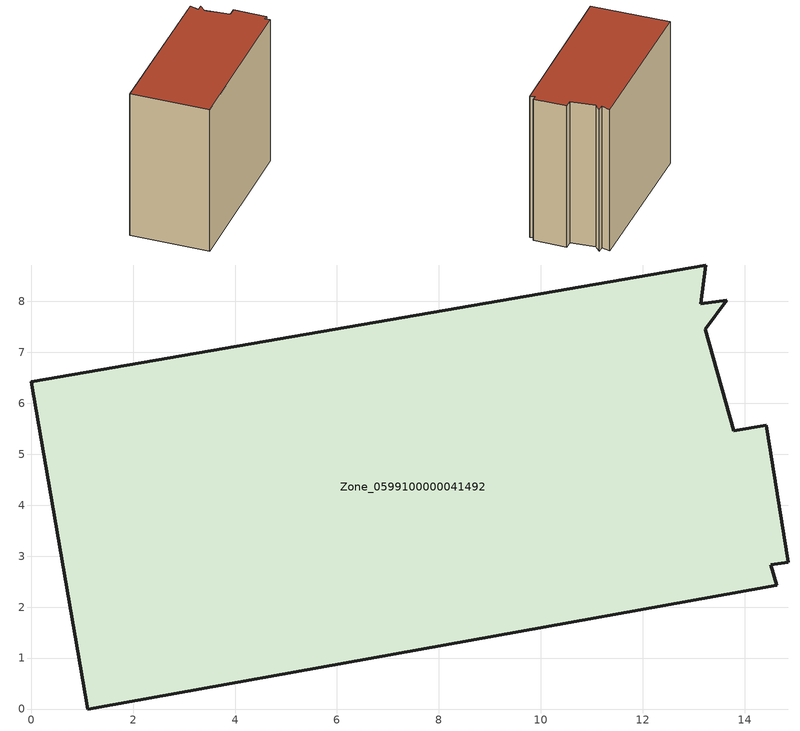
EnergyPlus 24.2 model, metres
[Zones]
Zone_0599100000041492
 floor ground (C_G): 1.11,0 0,6.42 13.24,8.71 13.14,7.95 13.65,8.02 13.23,7.45 13.79,5.46 14.43,5.57 14.86,2.88 14.52,2.83 14.63,2.43 z0
 wall outside (C_F): 14.86,2.88 14.43,5.57 13.79,5.46 13.23,7.45 13.65,8.02 13.14,7.95 13.24,8.71 0,6.42 1.11,0 14.63,2.43 14.52,2.83 14.86,2.88 z0:12.79
 roof outside (C_R): 14.43,5.57 13.79,5.46 13.23,7.45 13.65,8.02 13.14,7.95 13.24,8.71 0,6.42 1.11,0 14.63,2.43 14.52,2.83 14.86,2.88 z12.79
[BUILDING]
Pand.0599100000041492: North Axis=0; Terrain=City; Loads Convergence Tolerance Value=0.04; Temperature Convergence Tolerance Value=0.4; Solar Distribution=FullExterior; Maximum Number of Warmup Days=25; Minimum Number of Warmup Days=1
[Site:Location]
Rotterdam.The.Hague.AP_ZH_NLD Design_Conditions: Latitude=51.96; Longitude=4.45; Time Zone=1; Elevation=-4.5
[SITE:GROUNDTEMPERATURE:BUILDINGSURFACE]
18, 18, 18, 18, 18, 18, 18, 18, 18, 18, 18, 18
[MATERIAL] Thermal Absorptance=0.9; Solar Absorptance=0.7; Visible Absorptance=0.7
Name | Roughness | Thickness | Conductivity | Density | Specific Heat
G.TI.1946 | MediumSmooth | 0.15 | 1 | 540 | 1210
F.TI.1946 | Rough | 0.3 | 0.857143 | 1920 | 840
R.TI.1946 | MediumRough | 0.2 | 0.1 | 1500 | 1000
[CONSTRUCTION]
C_G: G.TI.1946
C_F: F.TI.1946
C_R: R.TI.1946
[ZONE]
Zone_0599100000041492: Type=1; Multiplier=1; Ceiling Height=Autocalculate; Volume=Autocalculate; Floor Area=autocalculate; Part of Total Floor Area=Yes
[ZONEINFILTRATION:DESIGNFLOWRATE]
Infil_Zone_0599100000041492: Zone or ZoneList or Space or SpaceList=Zone_0599100000041492; Schedule=AlwaysOn; Design Flow Rate Calculation Method=Flow/Area; Flow Rate per Floor Area=0.003; Constant Term Coefficient=1; Temperature Term Coefficient=0; Velocity Term Coefficient=0; Velocity Squared Term Coefficient=0
[HVACTEMPLATE:ZONE:IDEALLOADSAIRSYSTEM]
Zone_0599100000041492: Maximum Heating Supply Air Temperature=50; Minimum Cooling Supply Air Temperature=13; Maximum Heating Supply Air Humidity Ratio=0.0156; Minimum Cooling Supply Air Humidity Ratio=0.0077; Heating Limit=NoLimit; Cooling Limit=NoLimit; Dehumidification Control Type=ConstantSensibleHeatRatio; Cooling Sensible Heat Ratio=0.7; Dehumidification Setpoint=60; Humidification Control Type=None; Humidification Setpoint=30; Outdoor Air Method=None; Outdoor Air Flow Rate per Person=0.00944; Outdoor Air Flow Rate per Zone Floor Area=0; Outdoor Air Flow Rate per Zone=0; Demand Controlled Ventilation Type=None; Outdoor Air Economizer Type=NoEconomizer; Heat Recovery Type=None; Sensible Heat Recovery Effectiveness=0.7; Latent Heat Recovery Effectiveness=0.65
[ZONECONTROL:THERMOSTAT]
ThermostatControl_Zone_0599100000041492: Zone or ZoneList=Zone_0599100000041492; Control Type Schedule=DualSetpointControlType; Control 1=Thermostat_Zone_0599100000041492; Temperature Difference Between Cutout And Setpoint=0
[THERMOSTATSETPOINT:DUALSETPOINT]
Thermostat_Zone_0599100000041492: Heating Setpoint Temperature Schedule=HeatingSetpoint_Zone_0599100000041492; Cooling Setpoint Temperature Schedule=CoolingSetpoint_Zone_0599100000041492
[SCHEDULE:COMPACT]
HeatingSetpoint_Zone_0599100000041492: Through: 12/31, For: AllDays, Until: 24:00, 21
CoolingSetpoint_Zone_0599100000041492: Through: 12/31, For: AllDays, Until: 24:00, 24
DualSetpointControlType: Through: 12/31, For: AllDays, Until: 24:00, 4
AlwaysOn: Through: 12/31, For: AllDays, Until: 24:00, 1
